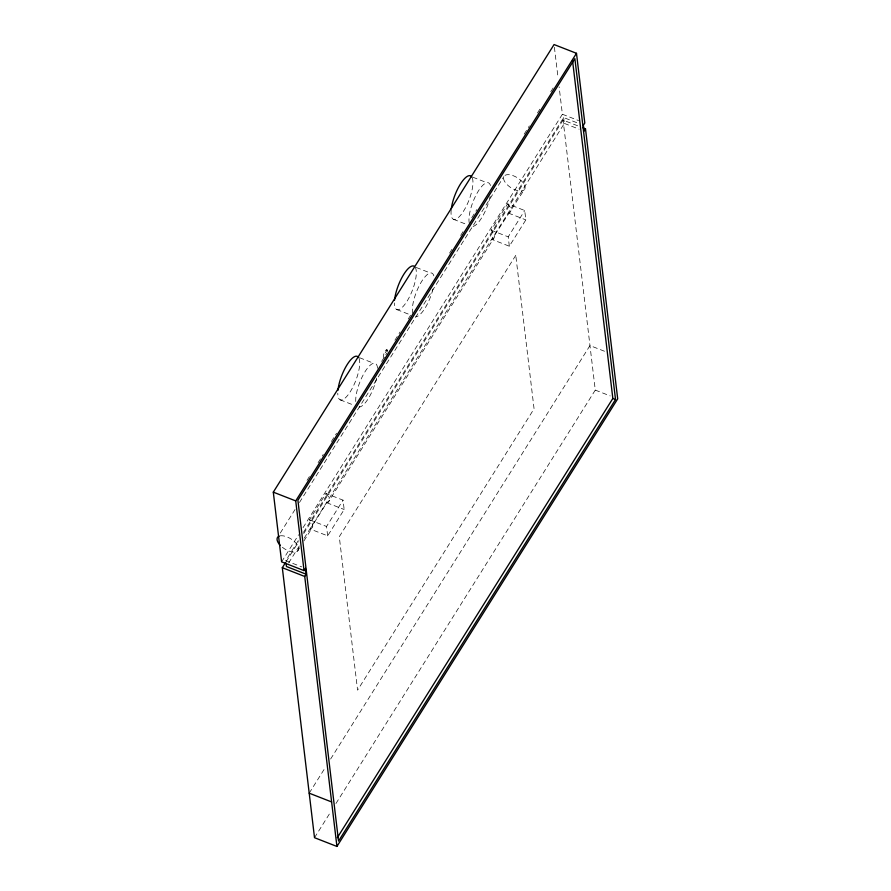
<?xml version="1.0" encoding="UTF-8"?>
<svg xmlns="http://www.w3.org/2000/svg" width="891" height="891" viewBox="0 0 891 891"><rect width="100%" height="100%" fill="white"/><g stroke="black" fill="none" stroke-linecap="round" stroke-linejoin="round"><path stroke-width="0.67" stroke-dasharray="4.46 3.34" d="M307.016 480.349L309.968 475.638M318.098 462.685L323.266 454.443M331.396 441.49L336.564 433.249M381.626 361.423L386.794 353.181M394.913 340.228L400.092 331.975M408.212 319.023L411.163 314.311M449.576 253.089L452.528 248.377M460.658 235.424L463.61 230.713M471.74 217.76L476.908 209.519M524.175 134.151L529.354 125.909M537.473 112.957L540.436 108.245M550.772 91.762L553.723 87.051M280.286 533.052L295.044 509.529M299.476 502.468L503.838 176.663M281.612 561.853L298.608 534.756M303.04 527.684L562.388 114.248L559.125 86.917M303.942 540.926L311.727 528.508A12.162 5.903 32.1 0 0 309.444 519.798L325.961 493.469L343.057 500.152L344.171 509.518L327.654 535.847L310.246 529.054L326.763 502.724L328.244 502.179L493.402 238.888A12.162 5.903 32.1 0 0 491.119 230.179L507.625 203.839L524.721 210.521L525.846 219.888L509.329 246.217L491.921 239.423L524.075 189.983A12.184 5.914 32.1 0 0 513.494 175.805A12.184 5.914 32.1 0 0 505.431 182.711A12.184 5.914 32.1 0 0 524.075 189.983M298.285 540.603L285.721 560.639L301.748 566.899M303.463 532.361L563.658 117.556L578.448 123.326M286.011 561.82L298.574 541.795M303.742 533.542L563.079 120.096L579.273 126.422M288.639 562.967L299.721 545.292M304.165 538.22L564.359 123.403L563.658 117.556M297.572 551.084L299.699 547.698M327.654 535.847L326.54 526.481L343.057 500.152M509.329 246.217L508.215 236.85L524.721 210.521M309.199 793.179L325.46 767.274M330.628 759.021L589.965 345.574L606.158 351.9M314.512 837.696L330.761 811.779M335.94 803.537L595.277 390.091L563.079 120.096M491.921 239.423L493.402 238.888M310.246 529.054L311.727 528.508M562.388 114.248L578.571 120.563M564.359 123.403L579.15 129.184M472.831 177.186L486.92 182.7M508.438 213.094L525.846 219.888M491.119 230.179L508.215 236.85M453.396 219.286L466.216 224.287M416.208 267.467L430.297 272.969M396.773 309.556L410.862 315.058M595.277 390.091L610.224 395.927M386.571 349.762L387.462 350.118A4.065 1.292 -68.7 0 0 384.656 354.585M359.585 357.736L373.674 363.238M340.15 399.825L352.959 404.837M326.763 502.724L344.171 509.518M309.444 519.798L326.54 526.481M554.402 47.279L557.989 77.35M469.301 223.184A23.355 7.451 -68.7 0 1 477.197 192.979A23.355 7.451 -68.7 0 1 490.562 185.952M490.139 196.321A23.355 7.451 -68.7 0 1 472.364 226.492M412.678 313.454A23.355 7.451 -68.7 0 1 421.142 282.28A23.355 7.451 -68.7 0 1 434.162 277.558M432.959 289.052A23.355 7.451 -68.7 0 1 415.741 316.773M359.028 358.371A23.355 7.451 -68.7 0 1 350.698 391.026A23.355 7.451 -68.7 0 1 337.778 393.243M384.466 357.235A4.065 1.292 -68.7 0 1 383.631 354.752A4.065 1.292 -68.7 0 1 386.115 349.985A4.065 1.292 -68.7 0 1 387.128 352.134M472.275 177.821A23.355 7.451 -68.7 0 1 463.042 211.913A23.355 7.451 -68.7 0 1 451.18 209.853M355.754 401.54A23.355 7.451 -68.7 0 1 365.989 370.244A23.355 7.451 -68.7 0 1 377.639 369.32M376.626 378.074A23.355 7.451 -68.7 0 1 359.106 407.042M415.195 267.222A23.355 7.451 -68.7 0 1 407.878 299.81A23.355 7.451 -68.7 0 1 394.401 302.973M280.264 535.836A12.184 5.914 32.1 0 1 294.888 541.973A12.184 5.914 32.1 0 1 296.547 551.696A12.184 5.914 32.1 0 1 282.191 547.141M507.636 203.839A12.162 5.903 32.1 0 1 509.908 212.548M325.961 493.469A12.162 5.903 32.1 0 1 328.244 502.179M515.766 255.349L339.282 536.705L357.581 690.146L534.065 408.791L515.766 255.349"/><path stroke-width="1.34" d="M285.276 562.989L282.313 567.701L314.512 837.696L336.932 846.45L304.733 576.466L306.148 574.205L305.446 568.347L304.031 570.608L281.612 561.853L273.303 492.155L554.068 44.55L576.488 53.304L584.797 123.003L583.382 125.252L584.084 131.111L585.498 128.861L583.004 127.881M304.031 570.608L295.723 500.909L576.488 53.304M337.321 837.696L612.841 398.466L572.523 60.365M615.525 399.513L338.535 841.093L297.895 500.241L574.884 58.661L615.525 399.513L612.841 398.466M336.932 846.45L617.697 398.845L585.498 128.861M273.303 492.155L295.723 500.909M306.148 574.205L286.423 566.498L286 562.989M282.313 567.701L304.733 576.466M309.199 793.179L331.619 801.945M337.934 390.403A23.355 7.451 -68.7 0 1 347.145 364.642A23.355 7.451 -68.7 0 1 358.572 357.491M451.303 208.772A23.355 7.451 -68.7 0 1 460.714 183.591A23.355 7.451 -68.7 0 1 471.829 176.941M394.557 300.133A23.355 7.451 -68.7 0 1 403.022 275.597A23.355 7.451 -68.7 0 1 414.426 266.387M280.398 545.504A12.184 5.914 32.1 0 1 279.273 536.092"/></g></svg>
